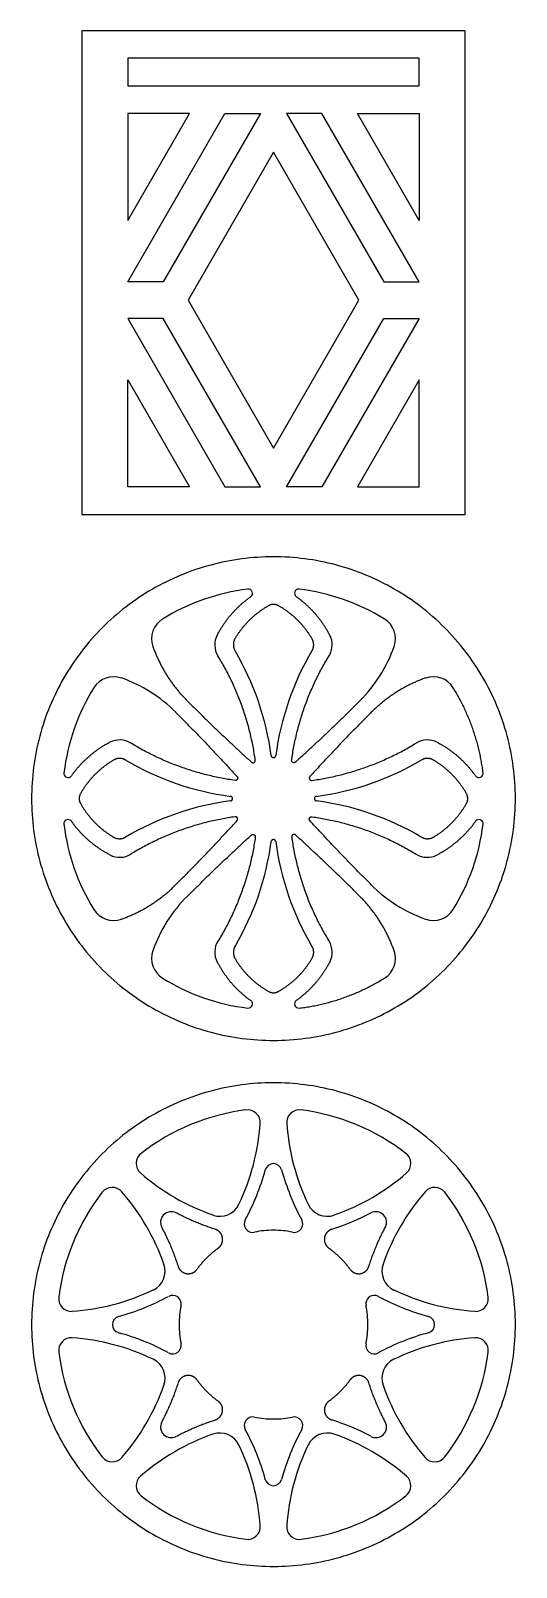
# Model space of a CAD drawing. Header units: millimetres. Extents: x -105 to 105, y -117 to 106.
# Drawn here: x -29 to 6.2, y -5.2 to 106.3 of the extents above; entities that cross this region are included whole.
import ezdxf

# ---------------------------------------------------------------- set-up
doc = ezdxf.new("R2010")
doc.units = ezdxf.units.MM
doc.header["$MEASUREMENT"] = 0
doc.layers.add('Layer 03', color=5, linetype='Continuous')

msp = doc.modelspace()

# ---------------------------------------------------------------- linework, layer by layer
at = {"layer": 'Layer 03'}
for p, q in [((-11.37, 106.31), (-25.27, 106.31)), ((-25.27, 106.31), (-25.27, 71.2)), ((2.54, 106.31), (-11.37, 106.31)), ((2.54, 71.2), (2.54, 106.31)), ((-11.37, 104.31), (-21.94, 104.31)), ((-21.94, 104.31), (-21.94, 102.3)), ((-0.8, 104.31), (-11.37, 104.31)), ((-0.8, 102.3), (-0.8, 104.31)), ((-21.94, 102.3), (-11.37, 102.3)), ((-11.37, 102.3), (-0.8, 102.3)), ((-21.94, 100.3), (-21.94, 92.54)), ((-21.94, 92.54), (-17.46, 100.3)), ((-17.46, 100.3), (-21.94, 100.3)), ((-21.94, 88.09), (-14.89, 100.3)), ((-12.32, 100.3), (-19.37, 88.09)), ((-14.89, 100.3), (-12.32, 100.3)), ((-7.85, 100.3), (-10.42, 100.3)), ((-10.42, 100.3), (-3.37, 88.09)), ((-0.8, 88.09), (-7.85, 100.3)), ((-0.8, 92.54), (-5.28, 100.3)), ((-5.28, 100.3), (-0.8, 100.3)), ((-0.8, 100.3), (-0.8, 92.54)), ((-11.37, 97.49), (-17.57, 86.75)), ((-5.17, 86.75), (-11.37, 97.49)), ((-19.37, 88.09), (-21.94, 88.09)), ((-3.37, 88.09), (-0.8, 88.09)), ((-17.57, 86.75), (-11.37, 76.01)), ((-11.37, 76.01), (-5.17, 86.75)), ((-21.94, 85.42), (-14.89, 73.21)), ((-19.37, 85.42), (-21.94, 85.42)), ((-12.32, 73.21), (-19.37, 85.42)), ((-10.42, 73.21), (-3.37, 85.42)), ((-0.8, 85.42), (-7.85, 73.21)), ((-3.37, 85.42), (-0.8, 85.42)), ((-21.94, 73.21), (-21.94, 80.97)), ((-21.94, 80.97), (-17.46, 73.21)), ((-0.8, 80.97), (-5.28, 73.21)), ((-0.8, 73.21), (-0.8, 80.97)), ((-17.46, 73.21), (-21.94, 73.21)), ((-14.89, 73.21), (-12.32, 73.21)), ((-7.85, 73.21), (-10.42, 73.21)), ((-5.28, 73.21), (-0.8, 73.21)), ((-25.27, 71.2), (-11.37, 71.2)), ((-11.37, 71.2), (2.54, 71.2))]:
    msp.add_line(p, q, dxfattribs=at)
for centre, radius, start, end in [((-11.37, 50.57), 15.32, 96.986, 121.6951), ((-13.19, 65.48), 0.304, 305.3565, 96.9818), ((-9.54, 65.48), 0.304, 83.0182, 234.6435), ((-11.37, 50.57), 15.32, 58.3049, 83.014), ((-18.53, 62.18), 1.68, 121.6951, 199.5253), ((-4.2, 62.18), 1.68, 340.4747, 58.3049), ((-14.09, 61.73), 1.54, 152.52, 211.5124), ((-8.65, 61.73), 1.54, 328.4876, 27.48), ((-12.57, 65.15), 10.57, 315, 340.4746), ((-31.58, 51.03), 20.22, 7.5604, 30.5077), ((8.84, 51.03), 20.22, 149.4923, 172.4396), ((-22.97, 57.74), 1.68, 70.4747, 148.3049), ((-25.94, 49.37), 10.57, 45, 70.4746), ((0.24, 57.74), 1.68, 31.6951, 109.5253), ((-11.37, 50.57), 15.32, 148.3049, 173.014), ((-22.53, 53.29), 1.54, 58.4876, 117.48), ((-0.21, 53.29), 1.54, 62.52, 121.5124), ((-26.28, 52.4), 0.304, 173.0182, 324.6435), ((-11.83, 70.78), 20.22, 239.4923, 262.4396), ((-10.91, 70.78), 20.22, 277.5604, 300.5077), ((3.54, 52.4), 0.304, 215.3565, 6.9818), ((-11.83, 30.36), 20.22, 97.5604, 120.5077), ((-10.91, 30.36), 20.22, 59.4923, 82.4396), ((-26.28, 48.75), 0.304, 35.3565, 186.9818), ((-11.37, 50.57), 15.32, 186.986, 211.6951), ((-11.37, 50.57), 15.32, 328.3049, 353.014), ((3.54, 48.75), 0.304, 353.0182, 144.6435), ((-31.58, 50.11), 20.22, 329.4923, 352.4396), ((8.84, 50.11), 20.22, 187.5604, 210.5077), ((-22.53, 47.85), 1.54, 242.52, 301.5124), ((-0.21, 47.85), 1.54, 238.4876, 297.48), ((3.2, 51.78), 10.57, 225, 250.4746), ((-22.97, 43.41), 1.68, 211.6951, 289.5253), ((-10.16, 36), 10.57, 135, 160.4746), ((0.24, 43.41), 1.68, 250.4747, 328.3049), ((-14.09, 39.42), 1.54, 148.4876, 207.48), ((-8.65, 39.42), 1.54, 332.52, 31.5124), ((-18.53, 38.97), 1.68, 160.4747, 238.3049), ((-4.2, 38.97), 1.68, 301.6951, 19.5253), ((-11.37, 50.57), 15.32, 238.3049, 263.014), ((-13.19, 35.67), 0.304, 263.0182, 54.6435), ((-9.54, 35.67), 0.304, 125.3565, 276.9818), ((-11.37, 12.39), 15.71, 97.3081, 127.6919), ((-13.25, 27.05), 0.923, 356.1342, 97.3081), ((-9.49, 27.05), 0.923, 82.6919, 183.8658), ((-11.37, 12.39), 15.71, 52.3081, 82.6919), ((-28.29, 28.07), 15.99, 334.2679, 356.1342), ((5.55, 28.07), 15.99, 183.8658, 205.7321), ((-20.41, 24.09), 0.923, 127.6919, 228.8658), ((-2.33, 24.09), 0.923, 311.1342, 52.3081), ((-28.29, 28.07), 16.92, 331.5033, 344.7741), ((-11.37, 23.46), 0.615, 90, 164.7741), ((-11.37, 23.46), 0.615, 15.2259, 90), ((5.55, 28.07), 16.92, 195.2259, 208.4967), ((-23.07, 21.43), 0.923, 41.1342, 142.3081), ((-10.49, 35.44), 15.99, 228.8658, 250.7321), ((-12.24, 35.44), 15.99, 289.2679, 311.1342), ((0.33, 21.43), 0.923, 37.6919, 138.8658), ((-11.37, 12.39), 15.71, 142.3081, 172.6919), ((-34.42, 11.51), 15.99, 19.2679, 41.1342), ((11.68, 11.51), 15.99, 138.8658, 160.7321), ((-11.37, 12.39), 15.71, 7.3081, 37.6919), ((-18.79, 19.81), 0.775, 135, 207.9803), ((-18.79, 19.81), 0.775, 62.0197, 135), ((-15.26, 21.79), 1.54, 250.7321, 334.2679), ((-7.47, 21.79), 1.54, 205.7321, 289.2679), ((-12.24, 35.44), 16.92, 287.575, 297.9803), ((-3.94, 19.81), 0.775, 45, 117.9803), ((-3.94, 19.81), 0.775, 332.0197, 45), ((-12.88, 19.7), 0.615, 151.5033, 281.6542), ((-11.37, 12.39), 6.85, 90, 101.6542), ((-11.37, 12.39), 6.85, 78.3458, 90), ((-9.86, 19.7), 0.615, 258.3458, 28.4967), ((-20.77, 16.28), 1.54, 295.7321, 19.2679), ((-1.96, 16.28), 1.54, 160.7321, 244.2679), ((-27.05, 29.31), 15.99, 273.8658, 295.7321), ((-18.68, 13.9), 0.615, 348.3458, 118.4967), ((-4.05, 13.9), 0.615, 61.5033, 191.6542), ((4.31, 29.31), 15.99, 244.2679, 266.1342), ((-26.03, 14.27), 0.923, 172.6919, 273.8658), ((-27.05, 29.31), 16.92, 285.2259, 298.4967), ((-11.37, 12.39), 6.85, 168.3458, 180), ((-11.37, 12.39), 6.85, 360, 11.6542), ((4.31, 29.31), 16.92, 241.5033, 254.7741), ((3.3, 14.27), 0.923, 266.1342, 7.3081), ((-22.44, 12.39), 0.615, 105.2259, 180), ((-22.44, 12.39), 0.615, 180, 254.7741), ((-11.37, 12.39), 6.85, 180, 191.6542), ((-11.37, 12.39), 6.85, 348.3458, 0), ((-0.29, 12.39), 0.615, 0, 74.7741), ((-0.29, 12.39), 0.615, 285.2259, 360), ((-26.03, 10.51), 0.923, 86.1342, 187.3081), ((-27.05, -4.53), 15.99, 64.2679, 86.1342), ((-27.05, -4.53), 16.92, 61.5033, 74.7741), ((4.31, -4.53), 16.92, 105.2259, 118.4967), ((4.31, -4.53), 15.99, 93.8658, 115.7321), ((3.3, 10.51), 0.923, 352.6919, 93.8658), ((-11.37, 12.39), 15.71, 187.3081, 217.6919), ((-18.68, 10.88), 0.615, 241.5033, 11.6542), ((-4.05, 10.88), 0.615, 168.3458, 298.4967), ((-11.37, 12.39), 15.71, 322.3081, 352.6919), ((-20.77, 8.49), 1.54, 340.7321, 64.2679), ((-1.96, 8.49), 1.54, 115.7321, 199.2679), ((-34.42, 13.26), 15.99, 318.8658, 340.7321), ((11.68, 13.26), 15.99, 199.2679, 221.1342), ((-12.88, 5.07), 0.615, 78.3458, 208.4967), ((-11.37, 12.39), 6.85, 258.3458, 270), ((-11.37, 12.39), 6.85, 270, 281.6542), ((-9.86, 5.07), 0.615, 331.5033, 101.6542), ((-18.79, 4.96), 0.775, 152.0197, 225), ((-15.26, 2.98), 1.54, 25.7321, 109.2679), ((-28.29, -3.29), 16.92, 15.2259, 28.4967), ((5.55, -3.29), 16.92, 151.5033, 164.7741), ((-7.47, 2.98), 1.54, 70.7321, 154.2679), ((-12.24, -10.66), 16.92, 62.0197, 72.425), ((-3.94, 4.96), 0.775, 315, 27.9803), ((-10.49, -10.66), 15.99, 109.2679, 131.1342), ((-18.79, 4.96), 0.775, 225, 297.9803), ((-28.29, -3.29), 15.99, 3.8658, 25.7321), ((5.55, -3.29), 15.99, 154.2679, 176.1342), ((-12.24, -10.66), 15.99, 48.8658, 70.7321), ((-3.94, 4.96), 0.775, 242.0197, 315), ((-23.07, 3.35), 0.923, 217.6919, 318.8658), ((0.33, 3.35), 0.923, 221.1342, 322.3081), ((-20.41, 0.69), 0.923, 131.1342, 232.3081), ((-11.37, 1.31), 0.615, 195.2259, 270), ((-11.37, 1.31), 0.615, 270, 344.7741), ((-2.33, 0.69), 0.923, 307.6919, 48.8658), ((-11.37, 12.39), 15.71, 232.3081, 262.6919), ((-11.37, 12.39), 15.71, 277.3081, 307.6919), ((-13.25, -2.28), 0.923, 262.6919, 3.8658), ((-9.49, -2.28), 0.923, 176.1342, 277.3081)]:
    msp.add_arc(centre, radius, start, end, dxfattribs=at)
for points in [[(-22.29, 64.31), (-21.09, 65.27), (-18.44, 66.86), (-13.99, 68.13), (-9.35, 68.21), (-4.86, 67.09), (-0.8, 64.84), (2.53, 61.62), (4.92, 57.65), (6.19, 53.19), (6.27, 48.56), (5.15, 44.06), (2.9, 40.01), (-0.32, 36.67), (-4.29, 34.29), (-8.75, 33.01), (-13.38, 32.93), (-17.88, 34.05), (-21.93, 36.3), (-25.27, 39.52), (-27.65, 43.5), (-28.93, 47.95), (-29.01, 52.59), (-27.89, 57.08), (-25.64, 61.14), (-23.49, 63.36), (-22.29, 64.31)], [(-22.29, 26.13), (-21.09, 27.08), (-18.44, 28.67), (-13.99, 29.95), (-9.35, 30.03), (-4.86, 28.91), (-0.8, 26.66), (2.53, 23.44), (4.92, 19.47), (6.19, 15.01), (6.27, 10.38), (5.15, 5.88), (2.9, 1.82), (-0.32, -1.51), (-4.29, -3.9), (-8.75, -5.17), (-13.38, -5.25), (-17.88, -4.13), (-21.93, -1.88), (-25.27, 1.34), (-27.65, 5.31), (-28.93, 9.77), (-29.01, 14.4), (-27.89, 18.9), (-25.64, 22.95), (-23.49, 25.17), (-22.29, 26.13)]]:
    msp.add_open_spline(points, degree=3, dxfattribs=at)
for points, weights in [([(-15.45, 62.44), (-14.57, 64.13), (-13.02, 65.23)], [0.999999973334, 0.972038517376, 1]), ([(-7.29, 62.44), (-8.16, 64.13), (-9.72, 65.23)], [0.999999973334, 0.972038517376, 1]), ([(-11.71, 64.58), (-13.26, 63.71), (-14.16, 62.19)], [0.999999983844, 0.96611826919, 1]), ([(-11.02, 64.58), (-11.37, 64.77), (-11.71, 64.58)], [1, 0.871228823658, 0.999999938597]), ([(-8.58, 62.19), (-9.48, 63.71), (-11.02, 64.58)], [1, 0.966118284557, 1]), ([(-20.12, 61.61), (-19.32, 59.36), (-17.63, 57.67)], [0.999999988266, 0.975391115972, 1]), ([(-14.16, 62.19), (-14.42, 61.74), (-14.16, 61.3)], [1, 0.860765480305, 1]), ([(-8.57, 61.3), (-8.31, 61.74), (-8.58, 62.19)], [1, 0.860765480305, 1]), ([(-12.69, 53.36), (-13.25, 57.43), (-15.4, 60.93)], [0.999447437615, 0.97488879296, 0.995462150759]), ([(-10.05, 53.36), (-9.49, 57.43), (-7.34, 60.93)], [0.999447437615, 0.97488879296, 0.995462150759]), ([(-0.33, 59.33), (-2.58, 58.53), (-4.27, 56.84)], [0.999999976531, 0.97539112184, 1]), ([(3.84, 52.44), (3.43, 55.77), (1.67, 58.62)], [1, 0.976842291514, 0.999999977915]), ([(-17.63, 57.67), (-15.35, 55.39), (-12.97, 53.22)], [1, 0.999745148786, 1]), ([(-5.1, 57.67), (-7.38, 55.39), (-9.77, 53.22)], [0.999999999878, 0.999745148846, 1]), ([(-18.47, 56.84), (-16.19, 54.56), (-14.01, 52.17)], [0.999999999878, 0.999745148846, 1]), ([(-4.27, 56.84), (-6.55, 54.56), (-8.73, 52.17)], [1, 0.999745148786, 1]), ([(-23.24, 54.66), (-24.93, 53.78), (-26.03, 52.22)], [0.999999973334, 0.972038517376, 1]), ([(0.5, 54.66), (2.19, 53.78), (3.29, 52.22)], [0.999999986667, 0.972038510709, 1]), ([(-14.16, 51.89), (-18.22, 52.46), (-21.72, 54.6)], [0.999447437615, 0.97488879296, 0.995462150759]), ([(-11.54, 53.69), (-11.52, 53.55), (-11.37, 53.55)], [1, 0.752187396708, 0.999999881834]), ([(-11.37, 53.55), (-11.22, 53.55), (-11.2, 53.69)], [0.999999881834, 0.752187396708, 1]), ([(-8.58, 51.89), (-4.52, 52.46), (-1.02, 54.6)], [0.999447437615, 0.97488879296, 0.995462150759]), ([(-22.98, 53.36), (-24.51, 52.46), (-25.38, 50.92)], [1, 0.966118284557, 1]), ([(-22.09, 53.37), (-22.54, 53.63), (-22.98, 53.36)], [1, 0.860765480305, 1]), ([(0.25, 53.36), (-0.2, 53.63), (-0.64, 53.37)], [1, 0.860765480305, 1]), ([(2.64, 50.92), (1.77, 52.46), (0.25, 53.36)], [0.999999983844, 0.96611826919, 1]), ([(-25.38, 50.92), (-25.57, 50.57), (-25.38, 50.23)], [1, 0.871228854359, 0.999999877194]), ([(-25.38, 50.23), (-24.51, 48.68), (-22.98, 47.78)], [0.999999983844, 0.96611826919, 1]), ([(-14.34, 50.57), (-14.34, 50.72), (-14.49, 50.74)], [0.999999881834, 0.752187396708, 1]), ([(-14.49, 50.4), (-14.34, 50.42), (-14.34, 50.57)], [0.999999881834, 0.752187455791, 0.999999881834]), ([(-8.25, 50.74), (-8.4, 50.72), (-8.4, 50.57)], [1, 0.752187396708, 0.999999881834]), ([(-8.4, 50.57), (-8.4, 50.42), (-8.25, 50.4)], [0.999999881834, 0.752187396708, 1]), ([(0.25, 47.78), (1.77, 48.68), (2.64, 50.23)], [1, 0.966118284557, 1]), ([(2.64, 50.23), (2.83, 50.57), (2.64, 50.92)], [1, 0.871228823658, 0.999999938597]), ([(-14.16, 49.25), (-18.22, 48.69), (-21.72, 46.54)], [0.999447437615, 0.974888798816, 0.995462140948]), ([(-8.58, 49.25), (-4.52, 48.69), (-1.02, 46.54)], [0.999447437615, 0.97488879296, 0.995462150759]), ([(-23.24, 46.49), (-24.93, 47.37), (-26.03, 48.92)], [0.999999986667, 0.972038510709, 1]), ([(-18.47, 44.31), (-16.19, 46.59), (-14.01, 48.97)], [1, 0.999745148786, 1]), ([(-4.27, 44.31), (-6.55, 46.59), (-8.73, 48.97)], [0.999999999757, 0.999745148907, 1]), ([(0.5, 46.49), (2.19, 47.37), (3.29, 48.92)], [0.999999986667, 0.972038510709, 1]), ([(-22.98, 47.78), (-22.54, 47.52), (-22.09, 47.78)], [1, 0.860765480305, 1]), ([(-17.63, 43.47), (-15.35, 45.75), (-12.97, 47.93)], [0.999999999878, 0.999745148846, 1]), ([(-12.69, 47.78), (-13.25, 43.72), (-15.4, 40.22)], [0.999447437615, 0.974888798816, 0.995462140948]), ([(-11.37, 47.6), (-11.52, 47.6), (-11.54, 47.45)], [0.999999881834, 0.752187396708, 1]), ([(-11.2, 47.45), (-11.22, 47.6), (-11.37, 47.6)], [0.999999881834, 0.752187455791, 0.999999881834]), ([(-10.05, 47.78), (-9.49, 43.72), (-7.34, 40.22)], [0.999447437615, 0.97488879296, 0.995462150759]), ([(-5.1, 43.47), (-7.38, 45.75), (-9.77, 47.93)], [1, 0.999745148786, 1]), ([(-0.64, 47.78), (-0.2, 47.52), (0.25, 47.78)], [0.999999933608, 0.860765513501, 1]), ([(-22.41, 41.82), (-20.16, 42.62), (-18.47, 44.31)], [0.999999988266, 0.975391115972, 1]), ([(-2.62, 39.53), (-3.41, 41.78), (-5.1, 43.47)], [0.999999988266, 0.975391115972, 1]), ([(-14.16, 39.85), (-14.42, 39.4), (-14.16, 38.96)], [1, 0.860765480305, 1]), ([(-8.58, 38.96), (-8.31, 39.4), (-8.57, 39.85)], [1, 0.860765480305, 1]), ([(-15.45, 38.71), (-14.57, 37.02), (-13.02, 35.91)], [0.999999986667, 0.972038510709, 1]), ([(-14.16, 38.96), (-13.26, 37.43), (-11.71, 36.57)], [1, 0.966118284557, 1]), ([(-11.02, 36.57), (-9.48, 37.43), (-8.58, 38.96)], [0.999999983844, 0.96611826919, 1]), ([(-7.29, 38.71), (-8.16, 37.02), (-9.72, 35.91)], [0.999999986667, 0.972038510709, 1]), ([(-9.5, 35.36), (-6.17, 35.77), (-3.32, 37.54)], [0.999999988958, 0.976842297035, 0.999999977915]), ([(-11.71, 36.57), (-11.37, 36.37), (-11.02, 36.57)], [1, 0.871228823658, 0.999999938597]), ([(-15.6, 19.31), (-17.07, 19.78), (-18.43, 20.5)], [0.999999998036, 0.995880195343, 1]), ([(-19.48, 19.45), (-18.76, 18.09), (-18.29, 16.62)], [0.999999998036, 0.995880196325, 0.999999998036]), ([(-4.45, 16.62), (-3.98, 18.09), (-3.26, 19.45)], [0.999999998036, 0.995880195343, 1]), ([(-16.21, 17.23), (-15.83, 17.62), (-15.38, 17.94)], [0.99999999848, 0.996811466786, 1]), ([(-7.35, 17.94), (-6.91, 17.62), (-6.52, 17.23)], [1, 0.996811466786, 0.99999999848]), ([(-16.92, 16.4), (-16.6, 16.85), (-16.21, 17.23)], [1, 0.996811466786, 0.99999999848]), ([(-6.52, 17.23), (-6.13, 16.85), (-5.81, 16.4)], [0.99999999848, 0.996811466786, 1]), ([(-18.29, 8.16), (-18.76, 6.69), (-19.48, 5.33)], [0.999999998036, 0.995880195343, 1]), ([(-16.21, 7.54), (-16.6, 7.93), (-16.92, 8.38)], [0.99999999848, 0.996811466786, 1]), ([(-5.81, 8.38), (-6.13, 7.93), (-6.52, 7.54)], [1, 0.996811466786, 0.99999999848]), ([(-3.26, 5.33), (-3.98, 6.69), (-4.45, 8.16)], [1, 0.995880195343, 0.999999998036]), ([(-15.38, 6.83), (-15.83, 7.15), (-16.21, 7.54)], [1, 0.996811466786, 0.99999999848]), ([(-6.52, 7.54), (-6.91, 7.15), (-7.35, 6.83)], [0.99999999848, 0.996811466786, 1]), ([(-18.43, 4.28), (-17.07, 5), (-15.6, 5.47)], [1, 0.995880195343, 0.999999998036])]:
    msp.add_rational_spline(points, weights, degree=2, dxfattribs=at)
for points, weights, knots in [([(-12.97, 53.22), (-12.88, 53.14), (-12.78, 53.19), (-12.67, 53.25), (-12.69, 53.36)], [1, 0.818385420755, 1, 0.818385507355, 0.999999826799], [22.8859068, 22.8859068, 22.8859068, 23.0199562, 23.0199562, 23.1540054, 23.1540054, 23.1540054]), ([(-9.77, 53.22), (-9.86, 53.14), (-9.96, 53.19), (-10.06, 53.25), (-10.05, 53.36)], [1, 0.818385420755, 1, 0.818385507355, 0.999999826799], [46.0399122, 46.0399122, 46.0399122, 46.1739616, 46.1739616, 46.3080108, 46.3080108, 46.3080108]), ([(-14.01, 52.17), (-13.93, 52.09), (-13.99, 51.98), (-14.04, 51.88), (-14.16, 51.89)], [1, 0.818385420755, 1, 0.818385507355, 0.999999826799], [22.8859068, 22.8859068, 22.8859068, 23.0199562, 23.0199562, 23.1540054, 23.1540054, 23.1540054]), ([(-8.73, 52.17), (-8.81, 52.09), (-8.75, 51.98), (-8.7, 51.88), (-8.58, 51.89)], [1, 0.818385420755, 1, 0.818385507355, 0.999999826799], [46.0399122, 46.0399122, 46.0399122, 46.1739616, 46.1739616, 46.3080108, 46.3080108, 46.3080108]), ([(-14.01, 48.97), (-13.93, 49.06), (-13.99, 49.16), (-14.04, 49.27), (-14.16, 49.25)], [1, 0.818385420755, 1, 0.818385507355, 0.999999826799], [46.0399122, 46.0399122, 46.0399122, 46.1739616, 46.1739616, 46.3080108, 46.3080108, 46.3080108]), ([(-8.73, 48.97), (-8.81, 49.06), (-8.75, 49.16), (-8.7, 49.27), (-8.58, 49.25)], [1, 0.818385420755, 1, 0.818385464055, 0.999999913399], [22.8859068, 22.8859068, 22.8859068, 23.0199561, 23.0199561, 23.1540054, 23.1540054, 23.1540054]), ([(-12.97, 47.93), (-12.88, 48.01), (-12.78, 47.95), (-12.67, 47.9), (-12.69, 47.78)], [1, 0.818385420755, 1, 0.818385464055, 0.999999913399], [22.8859068, 22.8859068, 22.8859068, 23.0199561, 23.0199561, 23.1540054, 23.1540054, 23.1540054]), ([(-9.77, 47.93), (-9.86, 48.01), (-9.96, 47.95), (-10.06, 47.9), (-10.05, 47.78)], [1, 0.818385420755, 1, 0.818385464055, 0.999999913399], [46.0399122, 46.0399122, 46.0399122, 46.1739615, 46.1739615, 46.3080108, 46.3080108, 46.3080108]), ([(-15.38, 17.94), (-14.99, 18.22), (-15.07, 18.7), (-15.15, 19.17), (-15.6, 19.31)], [1, 0.851318940245, 1, 0.851319011142, 0.999999858207], [19.335201, 19.335201, 19.335201, 19.89149, 19.89149, 20.447777, 20.447777, 20.447777]), ([(-7.13, 19.31), (-7.59, 19.17), (-7.67, 18.7), (-7.74, 18.22), (-7.35, 17.94)], [1, 0.851318940245, 1, 0.851318940245, 1], [22.562219, 22.562219, 22.562219, 23.118507, 23.118507, 23.674795, 23.674795, 23.674795]), ([(-18.29, 16.62), (-18.15, 16.17), (-17.67, 16.09), (-17.2, 16.02), (-16.92, 16.4)], [0.999999929103, 0.851318975693, 1, 0.851318940245, 1], [15.874125, 15.874125, 15.874125, 16.430413, 16.430413, 16.986701, 16.986701, 16.986701]), ([(-5.81, 16.4), (-5.53, 16.02), (-5.06, 16.09), (-4.59, 16.17), (-4.45, 16.62)], [1, 0.851318940245, 1, 0.851318975693, 0.999999929103], [26.023295, 26.023295, 26.023295, 26.579583, 26.579583, 27.135871, 27.135871, 27.135871]), ([(-16.92, 8.38), (-17.2, 8.76), (-17.67, 8.69), (-18.15, 8.61), (-18.29, 8.16)], [1, 0.851318940245, 1, 0.851319011142, 0.999999858207], [26.023295, 26.023295, 26.023295, 26.579583, 26.579583, 27.135871, 27.135871, 27.135871]), ([(-4.45, 8.16), (-4.59, 8.61), (-5.06, 8.69), (-5.53, 8.76), (-5.81, 8.38)], [0.999999929103, 0.851318975693, 1, 0.851318940245, 1], [15.874125, 15.874125, 15.874125, 16.430413, 16.430413, 16.986701, 16.986701, 16.986701]), ([(-15.6, 5.47), (-15.15, 5.61), (-15.07, 6.08), (-14.99, 6.55), (-15.38, 6.83)], [0.999999858207, 0.851319011142, 1, 0.851318940245, 1], [22.562219, 22.562219, 22.562219, 23.118507, 23.118507, 23.674795, 23.674795, 23.674795]), ([(-7.35, 6.83), (-7.74, 6.55), (-7.67, 6.08), (-7.59, 5.61), (-7.13, 5.47)], [1, 0.851318940245, 1, 0.851318940245, 1], [19.335201, 19.335201, 19.335201, 19.891489, 19.891489, 20.447777, 20.447777, 20.447777])]:
    msp.add_rational_spline(points, weights, degree=2, knots=knots, dxfattribs=at)

doc.saveas('drawing.dxf')
